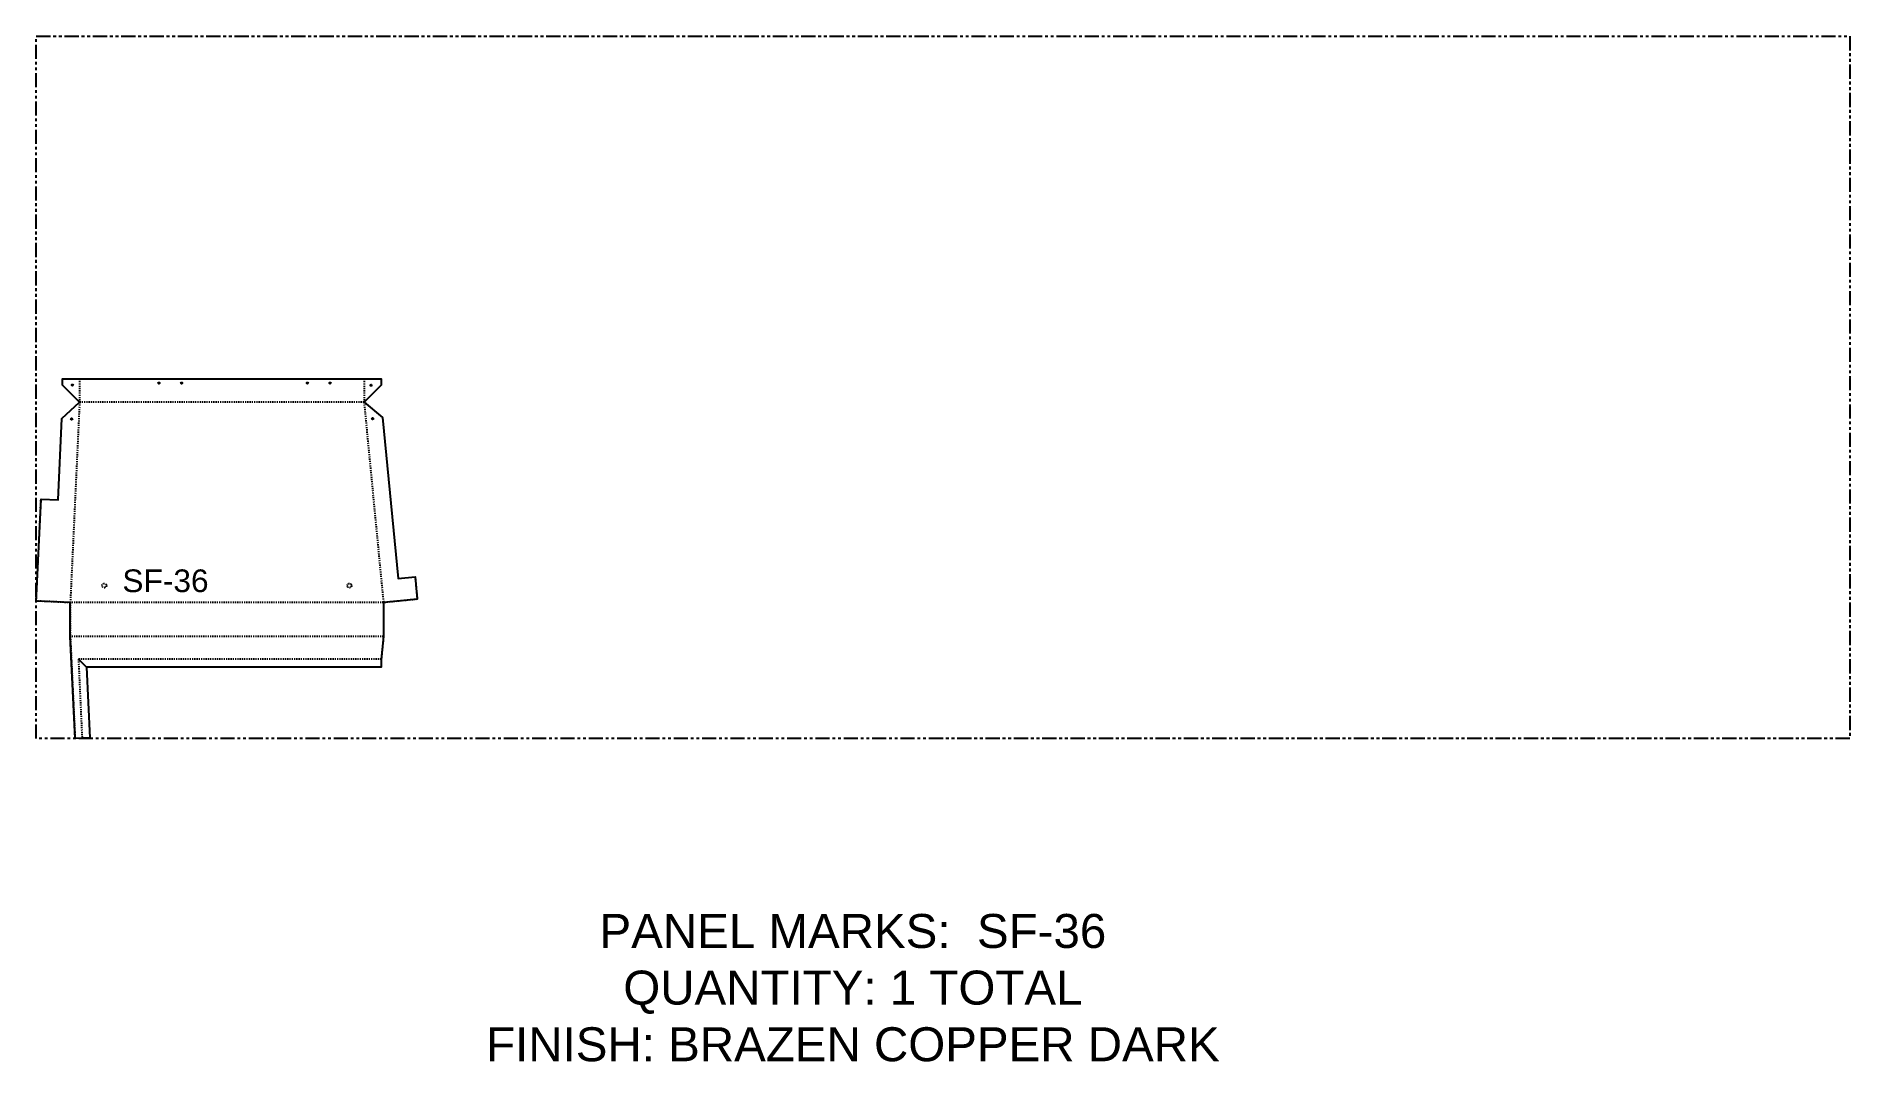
# Model space of a CAD drawing. Header units: inches. Extents: x 0 to 160, y -29 to 62.
import ezdxf

# ---------------------------------------------------------------- set-up
doc = ezdxf.new("R2010")
doc.units = ezdxf.units.IN
doc.header["$MEASUREMENT"] = 0
doc.linetypes.add('HIDDEN', pattern=[0.375, 0.25, -0.125])
doc.linetypes.add('PHANTOM', pattern=[2.5, 1.25, -0.25, 0.25, -0.25, 0.25, -0.25])
for name, color, linetype in [('CUT', 7, 'Continuous'), ('DIMS', 1, 'Continuous'), ('HOLES', 6, 'Continuous'), ('RELIEF', 82, 'Continuous'), ('ROUT', 1, 'HIDDEN'), ('SHEET', 5, 'PHANTOM'), ('TEXT', 2, 'PHANTOM'), ('WEEPS', 3, 'HIDDEN')]:
    doc.layers.add(name, color=color, linetype=linetype)
doc.styles.get("Standard").update_dxf_attribs({"font": 'arial.ttf'})

msp = doc.modelspace()

# ---------------------------------------------------------------- linework, layer by layer
at = {"layer": 'CUT', "ltscale": 0.25}
msp.add_lwpolyline([(3.42, 0), (3, 9), (3, 12), (0, 12.14), (0.42, 21.14), (1.92, 21.07), (2.25, 28.26), (3.82, 29.69), (2.32, 31.19), (2.32, 31.75), (30.42, 31.75), (30.42, 31.19), (28.92, 29.69), (30.55, 28.33), (31.93, 14.14), (33.42, 14.29), (33.62, 12.29), (30.63, 12), (30.63, 9), (30.44, 7), (30.44, 6.31), (4.44, 6.31), (4.73, 0.06)], close=True, dxfattribs=at)
at = {"layer": 'HOLES', "ltscale": 0.25}
for centre in [(3.19, 31.2), (10.82, 31.38), (12.82, 31.38), (23.92, 31.38), (25.92, 31.38), (29.54, 31.19), (3.12, 28.21), (29.68, 28.24)]:
    msp.add_circle(centre, 0.0625, dxfattribs=at)
at = {"layer": 'RELIEF'}
msp.add_line((4.44, 6.31), (3.81, 6.91), dxfattribs=at)
at = {"layer": 'ROUT', "ltscale": 0.25}
for p, q in [((28.92, 29.69), (3.82, 29.69)), ((30.63, 9), (3, 9))]:
    msp.add_line(p, q, dxfattribs=at)
for points in [[(3.82, 31.75), (3.82, 29.69), (3, 12), (3, 9), (3.42, 0)], [(28.92, 31.75), (28.92, 29.69), (30.63, 12), (30.63, 9), (30.44, 7), (3.72, 7), (4.04, 0.03)], [(33.42, 14.29), (33.62, 12.29), (30.63, 12), (3, 12), (0, 12.14), (0.42, 21.14)]]:
    msp.add_lwpolyline(points, dxfattribs=at)
at = {"layer": 'SHEET'}
msp.add_lwpolyline([(0, 62), (160, 62), (160, 0), (0, 0)], close=True, dxfattribs=at)
at = {"layer": 'WEEPS', "ltscale": 0.25}
for centre in [(6, 13.5), (27.63, 13.5)]:
    msp.add_circle(centre, 0.188, dxfattribs=at)

# ---------------------------------------------------------------- texts
at = {"layer": 'DIMS', "ltscale": 0.25, "insert": (11.4, 12.9), "char_height": 2, "attachment_point": 8}
msp.add_mtext_dynamic_manual_height_columns('SF-36', width=3.0859, gutter_width=10, heights=[0], dxfattribs=at)
at = {"layer": 'TEXT', "insert": (72.05, -22.01), "char_height": 3, "attachment_point": 5}
msp.add_mtext_dynamic_manual_height_columns('PANEL MARKS:  SF-36\\PQUANTITY: 1 TOTAL\\PFINISH: BRAZEN COPPER DARK', width=199.7409, gutter_width=1, heights=[0], dxfattribs=at)

doc.saveas('drawing.dxf')
